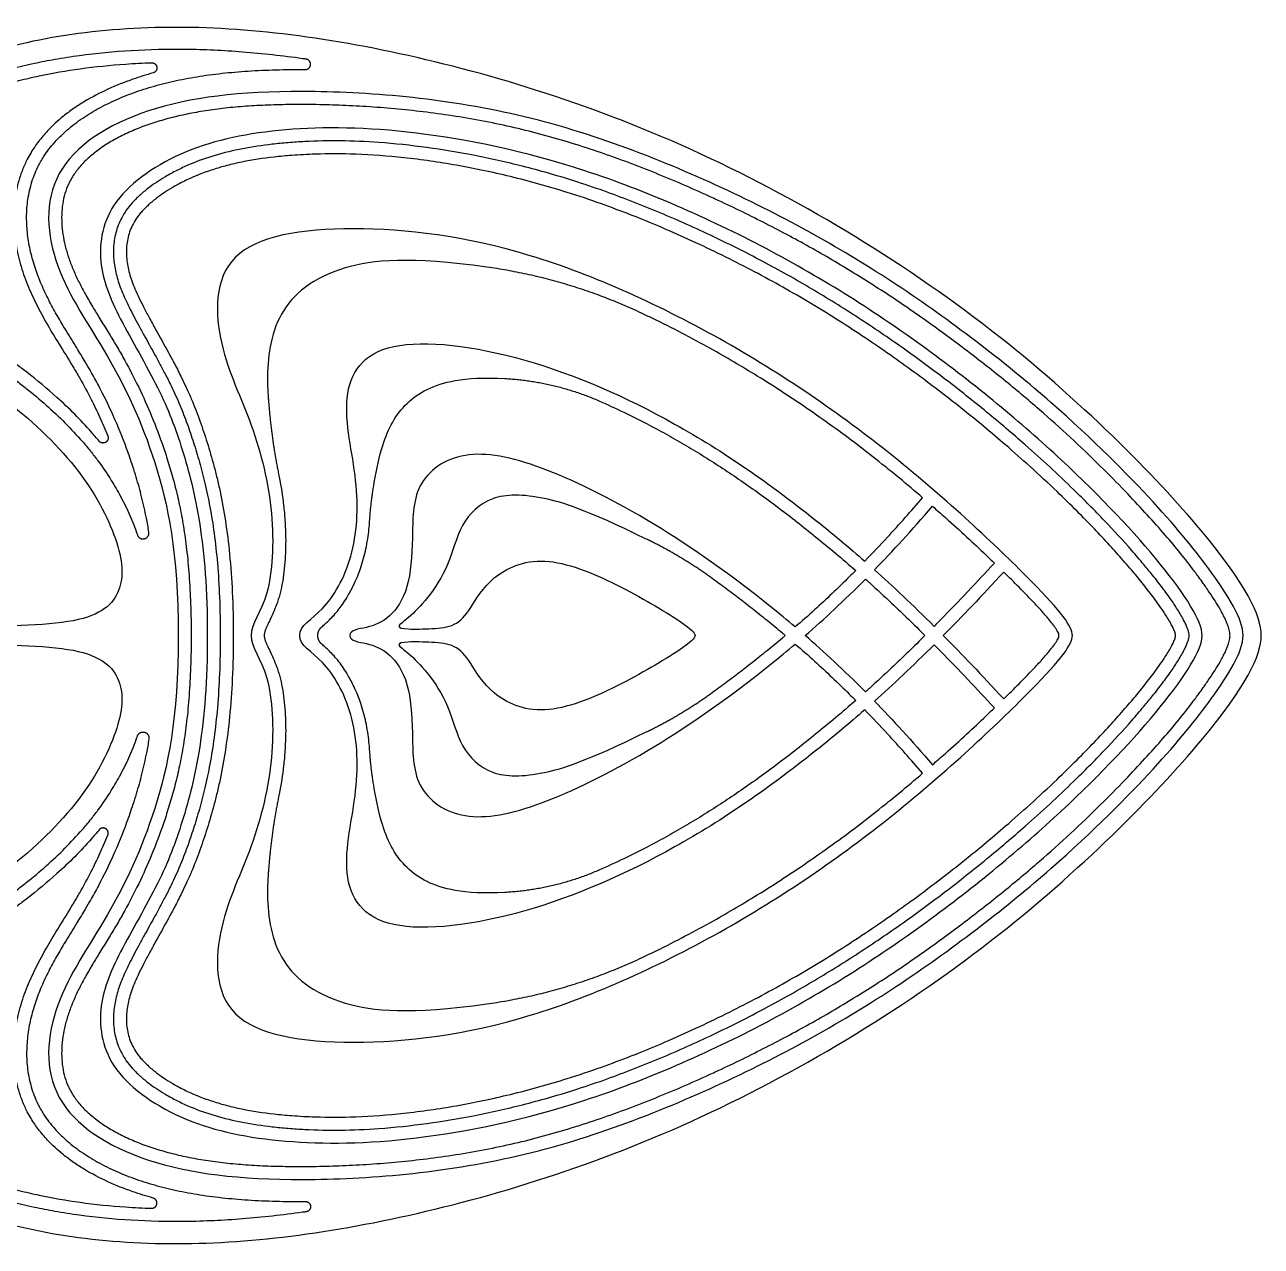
# Model space of a CAD drawing. Header units: millimetres. Extents: x -135 to 7155, y -215 to 2165.
# Drawn here: x -101.32 to -65.89, y -27.64 to 7.36 of the extents above; entities that cross this region are included whole.
import ezdxf

# ---------------------------------------------------------------- set-up
doc = ezdxf.new("R2010")
doc.units = ezdxf.units.MM
doc.header["$MEASUREMENT"] = 0
doc.layers.add('Default', color=18, linetype='Continuous')

msp = doc.modelspace()

# ---------------------------------------------------------------- linework, layer by layer
at = {"layer": 'Default', "color": 5}
for points in [[(-65.893, -10.144), (-65.893, -9.576), (-66.761, -7.776), (-73.234, -1.191), (-82.242, 4.234), (-91.153, 6.918), (-98.162, 7.576), (-104.172, 6.331), (-107.117, 3.499), (-106.672, 0.096), (-104.376, -1.713), (-101.896, -3.264), (-99.718, -5.277), (-98.542, -7.512), (-98.45, -8.931), (-99.456, -9.877), (-103.335, -9.877), (-105.39, -9.877), (-106.123, -9.758), (-106.466, -9.539), (-106.672, -9.539), (-106.729, -9.802), (-106.729, -10.144)], [(-66.416, -10.144), (-66.416, -9.676), (-67.277, -8.319), (-68.758, -6.506), (-71.66, -3.553), (-76.14, -0.066), (-80.946, 2.649), (-87.128, 5.083), (-93.738, 5.615), (-98.017, 5.11), (-100.835, 3.271), (-100.626, 0.358), (-98.902, -2.04), (-97.511, -4.985), (-96.926, -7.758), (-96.926, -10.144)], [(-67.587, -10.144), (-67.587, -9.732), (-68.542, -8.236), (-71.446, -5.15), (-75.418, -1.85), (-79.929, 1.027), (-85.346, 3.393), (-90.314, 4.417), (-93.981, 4.443), (-96.792, 3.873), (-99.001, 2.355), (-99.286, 0.513), (-98.686, -0.965), (-97.409, -3.121), (-96.794, -4.764), (-96.265, -6.771), (-96.09, -8.835), (-96.09, -10.144)], [(-71.306, -10.144), (-71.306, -9.883), (-71.936, -9.042), (-76.179, -5.033), (-81.079, -1.624), (-86.955, 1.084), (-92.131, 1.725), (-95.929, 1.091), (-95.848, -1.931), (-94.751, -4.034), (-94.126, -6.659), (-94.273, -9.195), (-94.832, -9.802), (-94.832, -10.144)], [(-76.975, -8.262), (-76.461, -7.731), (-75.911, -7.13), (-75.316, -6.439)], [(-75.266, -9.881), (-75.885, -9.263), (-76.448, -8.734), (-76.975, -8.262)], [(-73.272, -8.326), (-73.899, -9.007), (-74.472, -9.607), (-75.003, -10.144)], [(-78.96, -10.144), (-78.426, -9.681), (-77.856, -9.155), (-77.235, -8.527)], [(-106.729, -10.144), (-106.729, -10.485), (-106.672, -10.749), (-106.466, -10.749), (-106.123, -10.529), (-105.39, -10.411), (-103.335, -10.411), (-99.456, -10.411), (-98.45, -11.356), (-98.542, -12.775), (-99.718, -15.01), (-101.896, -17.023), (-104.376, -18.574), (-106.672, -20.383), (-107.117, -23.786), (-104.172, -26.618), (-98.162, -27.863), (-91.153, -27.205), (-82.242, -24.521), (-73.234, -19.097), (-66.761, -12.512), (-65.893, -10.711), (-65.893, -10.144)], [(-96.926, -10.144), (-96.926, -12.529), (-97.511, -15.302), (-98.902, -18.247), (-100.626, -20.646), (-100.835, -23.559), (-98.017, -25.397), (-93.738, -25.902), (-87.128, -25.371), (-80.946, -22.936), (-76.14, -20.221), (-71.66, -16.734), (-68.758, -13.781), (-67.277, -11.969), (-66.416, -10.611), (-66.416, -10.144)], [(-96.09, -10.144), (-96.09, -11.453), (-96.265, -13.516), (-96.794, -15.523), (-97.409, -17.166), (-98.686, -19.322), (-99.286, -20.8), (-99.001, -22.643), (-96.792, -24.16), (-93.981, -24.73), (-90.314, -24.704), (-85.346, -23.68), (-79.929, -21.315), (-75.418, -18.437), (-71.446, -15.137), (-68.542, -12.051), (-67.587, -10.555), (-67.587, -10.144)], [(-94.832, -10.144), (-94.832, -10.486), (-94.273, -11.092), (-94.126, -13.628), (-94.751, -16.253), (-95.848, -18.356), (-95.929, -21.378), (-92.131, -22.012), (-86.955, -21.371), (-81.079, -18.663), (-76.179, -15.254), (-71.936, -11.245), (-71.306, -10.404), (-71.306, -10.144)], [(-77.235, -11.76), (-77.856, -11.132), (-78.426, -10.607), (-78.96, -10.144)], [(-75.003, -10.144), (-74.472, -10.68), (-73.899, -11.28), (-73.272, -11.961)], [(-75.266, -10.407), (-75.885, -11.024), (-76.448, -11.554), (-76.975, -12.025)], [(-76.975, -12.025), (-76.461, -12.556), (-75.911, -13.157), (-75.316, -13.849)]]:
    msp.add_open_spline(points, degree=3, dxfattribs=at)
for points, knots in [([(-93.258, 6.369), (-93.292, 6.374), (-93.898, 6.46), (-95.047, 6.588), (-96.687, 6.666), (-98.248, 6.632), (-99.498, 6.513), (-100.422, 6.369), (-101.07, 6.242), (-101.689, 6.094), (-102.304, 5.916), (-102.878, 5.715), (-103.409, 5.494), (-103.891, 5.254), (-104.326, 4.997), (-104.713, 4.725), (-105.053, 4.441), (-105.345, 4.148), (-105.591, 3.847), (-105.791, 3.542), (-105.947, 3.232), (-106.059, 2.918), (-106.131, 2.601), (-106.167, 2.281), (-106.167, 1.961), (-106.134, 1.645), (-106.071, 1.337), (-105.979, 1.04), (-105.881, 0.805), (-105.79, 0.626), (-105.692, 0.455), (-105.555, 0.25), (-105.368, 0.017), (-105.159, -0.207), (-104.932, -0.422), (-104.686, -0.63), (-104.425, -0.834), (-104.198, -1), (-103.975, -1.159), (-103.631, -1.399), (-103.112, -1.748), (-102.477, -2.177), (-101.96, -2.541), (-101.567, -2.834), (-101.177, -3.139), (-100.704, -3.538), (-100.166, -4.043), (-99.748, -4.488), (-99.439, -4.857), (-99.155, -5.224), (-98.86, -5.658), (-98.555, -6.183), (-98.346, -6.61), (-98.199, -6.966), (-98.131, -7.151), (-98.099, -7.248), (-98.095, -7.26)], [1429.303579, 1429.303579, 1429.303579, 1429.303579, 1429.852256, 1439.185582, 1447.967929, 1456.35226, 1464.38889, 1468.229493, 1471.455745, 1475.058402, 1478.502627, 1481.786489, 1484.881638, 1487.77486, 1490.488738, 1493.030032, 1495.407065, 1497.629482, 1499.710004, 1501.671233, 1503.524741, 1505.297718, 1507.039599, 1508.772044, 1510.494203, 1512.19988, 1513.891106, 1515.566114, 1517.206534, 1518.009847, 1518.800161, 1520.386417, 1521.991272, 1523.630867, 1525.314455, 1527.04579, 1528.831565, 1530.661672, 1531.591824, 1533.259975, 1537.431008, 1541.693384, 1545.635451, 1547.63159, 1549.623393, 1553.624968, 1557.614986, 1561.546336, 1563.482603, 1565.375588, 1569.04134, 1571.941845, 1575.187459, 1576.707793, 1578.16179, 1578.366038, 1578.366038, 1578.366038, 1578.366038]), ([(-99.193, -4.574), (-99.265, -4.486), (-99.488, -4.222), (-99.886, -3.799), (-100.498, -3.22), (-101.057, -2.756), (-101.597, -2.346), (-102.036, -2.031), (-102.653, -1.608), (-103.23, -1.222), (-103.661, -0.925), (-103.89, -0.764), (-104.091, -0.619), (-104.311, -0.453), (-104.536, -0.272), (-104.808, -0.033), (-105.053, 0.216), (-105.262, 0.48), (-105.397, 0.683), (-105.511, 0.89), (-105.607, 1.109), (-105.685, 1.339), (-105.746, 1.587), (-105.784, 1.841), (-105.798, 2.099), (-105.787, 2.357), (-105.749, 2.614), (-105.695, 2.824), (-105.638, 2.989), (-105.569, 3.156), (-105.461, 3.367), (-105.297, 3.617), (-105.096, 3.867), (-104.855, 4.116), (-104.574, 4.36), (-104.253, 4.598), (-103.891, 4.826), (-103.488, 5.043), (-103.044, 5.247), (-102.559, 5.436), (-102.036, 5.609), (-101.482, 5.763), (-100.715, 5.941), (-99.697, 6.115), (-98.62, 6.224), (-97.935, 6.259), (-97.688, 6.267)], [1003.797907, 1003.797907, 1003.797907, 1003.797907, 1005.63125, 1009.381856, 1013.175409, 1019.224446, 1021.103559, 1024.126593, 1027.957477, 1033.177313, 1035.328029, 1036.415013, 1037.708029, 1039.320362, 1040.873122, 1042.363027, 1045.169609, 1046.49857, 1047.797677, 1049.108881, 1050.30539, 1051.661807, 1053.03473, 1054.416692, 1055.804413, 1057.198838, 1058.593256, 1059.988566, 1060.695296, 1061.410566, 1062.907806, 1064.512623, 1066.235911, 1068.091112, 1070.091884, 1072.241801, 1074.541156, 1076.99925, 1079.62679, 1082.432913, 1085.401799, 1088.514888, 1091.719669, 1098.116645, 1105.19148, 1109.185171, 1109.185171, 1109.185171, 1109.185171]), ([(-97.764, -7.18), (-97.786, -7.046), (-97.846, -6.707), (-97.964, -6.181), (-98.101, -5.688), (-98.246, -5.228), (-98.451, -4.632), (-98.769, -3.851), (-99.13, -3.116), (-99.409, -2.611), (-99.616, -2.256), (-99.851, -1.872), (-100.118, -1.44), (-100.381, -1), (-100.612, -0.58), (-100.823, -0.144), (-101.005, 0.313), (-101.146, 0.789), (-101.24, 1.281), (-101.278, 1.784), (-101.255, 2.207), (-101.199, 2.543), (-101.116, 2.88), (-100.981, 3.228), (-100.796, 3.556), (-100.629, 3.793), (-100.424, 4.039), (-100.129, 4.332), (-99.721, 4.652), (-99.232, 4.955), (-98.7, 5.217), (-98.129, 5.442), (-97.524, 5.63), (-96.883, 5.783), (-96.322, 5.881), (-95.729, 5.961), (-95.1, 6.022), (-94.315, 6.064), (-93.703, 6.074), (-93.353, 6.074), (-93.28, 6.074)], [1320.262282, 1320.262282, 1320.262282, 1320.262282, 1322.453236, 1325.827015, 1328.959234, 1330.709145, 1333.622729, 1339.130807, 1344.323159, 1346.840012, 1348.446665, 1350.956777, 1354.105165, 1356.657102, 1359.233079, 1361.841188, 1364.484612, 1367.157903, 1369.8532, 1372.562012, 1375.293408, 1376.676261, 1378.063111, 1380.89393, 1382.685889, 1384.12893, 1385.578276, 1387.843267, 1390.842, 1393.930363, 1397.121293, 1400.418505, 1403.822543, 1407.355444, 1411.047368, 1413.017054, 1417.01857, 1421.252998, 1425.717954, 1426.900181, 1426.900181, 1426.900181, 1426.900181]), ([(-97.644, 5.975), (-97.838, 5.921), (-98.279, 5.785), (-98.941, 5.521), (-99.505, 5.227), (-99.923, 4.957), (-100.286, 4.686), (-100.625, 4.375), (-100.927, 4.02), (-101.116, 3.744), (-101.268, 3.473), (-101.391, 3.201), (-101.482, 2.936), (-101.555, 2.657), (-101.605, 2.385), (-101.637, 2.056), (-101.644, 1.619), (-101.589, 1.069), (-101.463, 0.537), (-101.329, 0.129), (-101.214, -0.167), (-101.087, -0.452), (-100.907, -0.817), (-100.659, -1.265), (-100.315, -1.83), (-100.003, -2.332), (-99.693, -2.86), (-99.431, -3.345), (-99.164, -3.896), (-99.013, -4.246), (-98.94, -4.423)], [1111.50852, 1111.50852, 1111.50852, 1111.50852, 1114.764931, 1118.95141, 1123.015005, 1125.020798, 1126.985787, 1130.317394, 1132.441677, 1134.491308, 1135.714809, 1137.461978, 1139.300771, 1140.241854, 1142.11193, 1143.762243, 1145.581593, 1149.154949, 1152.662455, 1154.393455, 1156.099319, 1157.780416, 1159.437761, 1162.667626, 1166.044194, 1170.114073, 1172.216136, 1175.936964, 1179.009244, 1182.100808, 1182.100808, 1182.100808, 1182.100808]), ([(-66.788, -10.144), (-66.788, -10.126), (-66.791, -10.085), (-66.802, -10.018), (-66.821, -9.94), (-66.85, -9.853), (-66.887, -9.758), (-66.932, -9.656), (-66.994, -9.53), (-67.088, -9.359), (-67.22, -9.141), (-67.382, -8.897), (-67.537, -8.674), (-67.699, -8.45), (-67.928, -8.141), (-68.265, -7.712), (-68.719, -7.175), (-69.233, -6.602), (-69.832, -5.963), (-70.819, -4.961), (-71.978, -3.89), (-73.292, -2.79), (-74.4, -1.921), (-75.569, -1.064), (-76.782, -0.241), (-78.032, 0.537), (-79.328, 1.27), (-80.443, 1.842), (-81.25, 2.228), (-82.101, 2.622), (-83.246, 3.117), (-84.822, 3.71), (-86.18, 4.131), (-87.288, 4.411), (-88.126, 4.588), (-88.965, 4.734), (-90.067, 4.888), (-91.152, 4.991), (-92.208, 5.049), (-92.955, 5.07), (-93.665, 5.073), (-94.338, 5.057), (-94.973, 5.023), (-95.57, 4.97), (-96.131, 4.896), (-96.659, 4.802), (-97.155, 4.688), (-97.625, 4.551), (-98.066, 4.392), (-98.476, 4.212), (-98.847, 4.016), (-99.179, 3.802), (-99.469, 3.573), (-99.715, 3.33), (-99.885, 3.114), (-99.994, 2.936), (-100.087, 2.757), (-100.176, 2.521), (-100.241, 2.223), (-100.269, 1.912), (-100.26, 1.591), (-100.218, 1.264), (-100.144, 0.935), (-100.041, 0.605), (-99.911, 0.279), (-99.758, -0.045), (-99.577, -0.383), (-99.379, -0.723), (-99.158, -1.085), (-98.938, -1.44), (-98.716, -1.806), (-98.433, -2.294), (-98.093, -2.938), (-97.716, -3.763), (-97.436, -4.489), (-97.258, -5.023), (-97.133, -5.428), (-97.01, -5.865), (-96.88, -6.423), (-96.767, -7.031), (-96.675, -7.7), (-96.606, -8.441), (-96.563, -9.264), (-96.554, -9.841), (-96.554, -10.144)], [1998.23388, 1998.23388, 1998.23388, 1998.23388, 1998.526475, 1998.892473, 1999.326653, 1999.821152, 2000.37147, 2000.974153, 2001.621651, 2002.636185, 2004.134871, 2005.724388, 2007.368463, 2008.523543, 2010.177164, 2013.594544, 2017.321887, 2021.542174, 2026.008747, 2031.473831, 2044.25156, 2051.492265, 2059.131605, 2066.992639, 2074.902469, 2082.803661, 2090.754704, 2098.944465, 2103.04299, 2105.207854, 2114.077824, 2123.183261, 2132.401239, 2137.019276, 2141.633634, 2146.22791, 2150.77412, 2159.603803, 2163.825478, 2167.846656, 2171.666755, 2175.294913, 2178.713206, 2181.935964, 2184.978441, 2187.857628, 2190.592539, 2193.184533, 2195.768921, 2198.154494, 2200.415452, 2202.536431, 2204.521965, 2206.380737, 2208.115759, 2208.943949, 2209.755142, 2211.369046, 2213.001959, 2214.676894, 2216.397736, 2218.170554, 2219.995019, 2221.852109, 2223.735854, 2225.662172, 2227.640391, 2229.925002, 2232.022275, 2234.479745, 2236.676581, 2238.938463, 2243.585065, 2248.440978, 2253.570633, 2256.149209, 2257.530986, 2260.407626, 2263.478043, 2266.783958, 2270.393344, 2274.382139, 2278.80094, 2283.695863, 2283.695863, 2283.695863, 2283.695863]), ([(-67.959, -10.144), (-67.959, -10.138), (-67.959, -10.124), (-67.964, -10.088), (-67.977, -10.029), (-68.005, -9.945), (-68.046, -9.843), (-68.102, -9.727), (-68.176, -9.589), (-68.297, -9.384), (-68.48, -9.108), (-68.728, -8.768), (-68.992, -8.43), (-69.287, -8.072), (-69.738, -7.547), (-70.402, -6.826), (-71.412, -5.81), (-72.539, -4.77), (-73.767, -3.727), (-74.934, -2.801), (-76.158, -1.899), (-77.44, -1.028), (-78.78, -0.196), (-80.197, 0.598), (-81.676, 1.339), (-82.949, 1.905), (-83.968, 2.314), (-84.76, 2.608), (-85.783, 2.953), (-87.025, 3.307), (-88.432, 3.623), (-89.808, 3.852), (-91.084, 3.988), (-92.252, 4.038), (-93.117, 4.022), (-93.765, 3.979), (-94.363, 3.922), (-95.066, 3.818), (-95.857, 3.63), (-96.468, 3.415), (-96.924, 3.205), (-97.31, 2.999), (-97.663, 2.77), (-97.975, 2.52), (-98.192, 2.312), (-98.373, 2.101), (-98.515, 1.887), (-98.623, 1.671), (-98.7, 1.454), (-98.751, 1.235), (-98.778, 1.015), (-98.783, 0.797), (-98.769, 0.581), (-98.737, 0.369), (-98.689, 0.159), (-98.625, -0.054), (-98.543, -0.272), (-98.444, -0.501), (-98.328, -0.742), (-98.196, -0.999), (-98.051, -1.27), (-97.857, -1.623), (-97.657, -1.983), (-97.459, -2.347), (-97.292, -2.659), (-97.093, -3.055), (-96.876, -3.532), (-96.664, -4.073), (-96.481, -4.618), (-96.309, -5.186), (-96.149, -5.8), (-96.006, -6.481), (-95.885, -7.246), (-95.792, -8.11), (-95.732, -9.087), (-95.719, -9.778), (-95.719, -10.144)], [1833.98773, 1833.98773, 1833.98773, 1833.98773, 1834.079932, 1834.208605, 1834.569419, 1835.054904, 1835.649506, 1836.344203, 1837.133243, 1838.179104, 1840.187127, 1842.467618, 1844.984243, 1847.109537, 1849.96163, 1856.161785, 1862.94316, 1873.083089, 1880.91977, 1888.955361, 1897.139396, 1905.481859, 1913.971078, 1922.602665, 1931.721435, 1940.672152, 1945.094353, 1949.458148, 1954.303032, 1962.536592, 1970.306722, 1977.579616, 1985.057479, 1991.00907, 1996.462537, 1999.020908, 2001.498241, 2006.157544, 2010.491332, 2014.607317, 2016.612987, 2018.58535, 2021.668408, 2023.406947, 2025.027525, 2026.518763, 2027.886419, 2029.171113, 2030.404062, 2031.609425, 2032.796339, 2033.971354, 2035.134517, 2036.28073, 2037.432685, 2038.617121, 2039.864148, 2041.199763, 2042.637678, 2044.191991, 2045.858511, 2047.607426, 2050.691513, 2052.507256, 2054.298172, 2056.412175, 2059.66844, 2062.751153, 2065.793315, 2068.943392, 2072.33723, 2076.048149, 2080.177458, 2084.831514, 2090.079712, 2095.985977, 2095.985977, 2095.985977, 2095.985977]), ([(-68.381, -10.007), (-68.39, -9.987), (-68.418, -9.925), (-68.478, -9.809), (-68.56, -9.668), (-68.658, -9.512), (-68.768, -9.349), (-68.896, -9.168), (-69.088, -8.91), (-69.34, -8.591), (-69.613, -8.262), (-69.909, -7.92), (-70.247, -7.543), (-70.687, -7.073), (-71.19, -6.559), (-71.802, -5.961), (-72.485, -5.328), (-73.187, -4.708), (-74.057, -3.972), (-75.152, -3.099), (-76.295, -2.261), (-77.245, -1.61), (-77.979, -1.131), (-78.732, -0.666), (-79.775, -0.057), (-80.86, 0.52), (-81.977, 1.061), (-82.914, 1.484), (-83.853, 1.873), (-84.835, 2.242), (-85.983, 2.628), (-87.118, 2.943), (-88.182, 3.184), (-88.947, 3.332), (-89.704, 3.453), (-90.664, 3.575), (-91.765, 3.658), (-92.837, 3.662), (-93.617, 3.619), (-94.32, 3.554), (-94.941, 3.461), (-95.524, 3.327), (-95.931, 3.209), (-96.276, 3.085), (-96.604, 2.946), (-96.864, 2.818), (-97.126, 2.671), (-97.341, 2.536), (-97.534, 2.396), (-97.722, 2.245), (-97.871, 2.107), (-98, 1.965), (-98.105, 1.835), (-98.211, 1.672), (-98.303, 1.472), (-98.365, 1.27), (-98.4, 1.065), (-98.412, 0.857), (-98.402, 0.649), (-98.373, 0.441), (-98.324, 0.231), (-98.255, 0.014), (-98.164, -0.217), (-98.05, -0.467), (-97.913, -0.74), (-97.751, -1.045), (-97.513, -1.479), (-97.264, -1.925), (-97.016, -2.387), (-96.843, -2.722), (-96.686, -3.053), (-96.505, -3.46), (-96.341, -3.88), (-96.196, -4.3), (-96.057, -4.729), (-95.927, -5.174), (-95.808, -5.645), (-95.69, -6.168), (-95.559, -6.891), (-95.44, -7.852), (-95.363, -8.95), (-95.347, -9.729), (-95.347, -10.144)], [1279.196304, 1279.196304, 1279.196304, 1279.196304, 1279.556684, 1280.300559, 1281.303671, 1282.18624, 1283.266678, 1284.489946, 1285.755467, 1288.464344, 1291.062031, 1292.65162, 1295.765072, 1299.248159, 1303.045515, 1307.378743, 1313.066378, 1318.089087, 1322.488906, 1331.485411, 1340.691535, 1345.371673, 1350.087438, 1354.846836, 1359.660405, 1369.589221, 1374.686192, 1379.702431, 1386.195086, 1391.089632, 1396.647997, 1405.755893, 1410.093185, 1414.271989, 1418.327573, 1422.470437, 1429.903944, 1436.148612, 1439.773868, 1442.519964, 1447.549143, 1449.8976, 1452.178634, 1454.381407, 1455.814495, 1457.930299, 1459.059181, 1460.678407, 1462.016121, 1462.909006, 1464.563093, 1465.302492, 1466.006796, 1467.264111, 1468.429999, 1469.553659, 1470.667299, 1471.785029, 1472.911488, 1474.032079, 1475.171209, 1476.381227, 1477.708058, 1479.183524, 1480.825992, 1482.636804, 1484.75626, 1488.817739, 1490.885424, 1493.228809, 1494.90067, 1496.805191, 1500.418387, 1502.18845, 1503.970995, 1507.706211, 1509.678609, 1511.804951, 1516.371441, 1521.543691, 1527.43406, 1534.130594, 1534.130594, 1534.130594, 1534.130594]), ([(-88.078, 0.41), (-90.287, 0.716), (-92.581, 0.512), (-94.213, -0.828), (-94.384, -2.33), (-94.36, -3.052), (-94.355, -3.161)], [4627.894633, 4627.894633, 4627.894633, 4627.894633, 4641.789796, 4658.086116, 4674.382435, 4677.283312, 4677.283312, 4677.283312, 4677.283312]), ([(-75.597, -6.195), (-75.815, -6.007), (-76.172, -5.706), (-76.764, -5.224), (-77.606, -4.564), (-78.815, -3.684), (-80.253, -2.744), (-81.491, -2.018), (-82.499, -1.474), (-83.161, -1.141), (-83.549, -0.955), (-83.654, -0.906)], [4550.910362, 4550.910362, 4550.910362, 4550.910362, 4555.567646, 4558.448309, 4563.243122, 4572.844349, 4582.588907, 4590.979881, 4596.010351, 4601.085441, 4602.952593, 4602.952593, 4602.952593, 4602.952593]), ([(-93.444, -10.144), (-93.444, -9.855), (-92.779, -9.555), (-91.851, -7.98), (-91.702, -5.757), (-92.382, -3.197), (-91.272, -1.489), (-87.009, -2.025), (-82.639, -3.947), (-79.608, -6.032), (-77.697, -7.626), (-77.253, -8.015)], [4380.583108, 4380.583108, 4380.583108, 4380.583108, 4399.55109, 4418.519072, 4437.487054, 4456.455036, 4475.423019, 4494.391001, 4513.358983, 4532.326965, 4537.660783, 4537.660783, 4537.660783, 4537.660783]), ([(-91.305, -5.756), (-91.235, -5.363), (-91.051, -4.458), (-90.47, -3.411), (-89.365, -2.817), (-88.163, -2.748), (-87.562, -2.781)], [3127.942027, 3127.942027, 3127.942027, 3127.942027, 3134.659567, 3145.16089, 3155.662214, 3161.903516, 3161.903516, 3161.903516, 3161.903516]), ([(-84.873, -3.418), (-84.634, -3.523), (-84.031, -3.799), (-83.262, -4.195), (-82.559, -4.59), (-81.857, -5.007), (-80.98, -5.573), (-79.922, -6.324), (-79.03, -7.014), (-78.292, -7.614), (-77.844, -7.993), (-77.584, -8.219), (-77.514, -8.281)], [3176.85872, 3176.85872, 3176.85872, 3176.85872, 3181.076949, 3187.559766, 3190.832285, 3194.096872, 3200.746993, 3207.676803, 3215.05357, 3218.959107, 3223.025517, 3224.530142, 3224.530142, 3224.530142, 3224.530142]), ([(-79.246, -9.899), (-79.478, -9.703), (-81.06, -8.406), (-83.567, -6.685), (-86.669, -5.167), (-88.828, -4.743), (-90.23, -5.756), (-90.188, -7.381), (-90.298, -8.849), (-90.846, -9.671), (-91.521, -9.949), (-92.005, -9.981), (-92.005, -10.144)], [3237.295039, 3237.295039, 3237.295039, 3237.295039, 3239.502889, 3252.761613, 3266.020337, 3279.27906, 3292.537784, 3305.796508, 3319.055231, 3332.313955, 3345.572679, 3358.831402, 3358.831402, 3358.831402, 3358.831402]), ([(-94.043, -5.547), (-94.039, -5.565), (-93.981, -5.853), (-93.914, -6.277), (-93.864, -6.82), (-93.845, -7.221), (-93.844, -7.598), (-93.859, -7.963), (-93.89, -8.311), (-93.94, -8.651), (-93.999, -8.917), (-94.056, -9.114), (-94.116, -9.289), (-94.195, -9.483), (-94.285, -9.673), (-94.35, -9.809), (-94.392, -9.9), (-94.419, -9.965), (-94.439, -10.021), (-94.452, -10.068), (-94.459, -10.108), (-94.461, -10.132), (-94.461, -10.144)], [4690.246812, 4690.246812, 4690.246812, 4690.246812, 4690.544672, 4694.983246, 4697.181714, 4699.347794, 4701.46002, 4703.278537, 4705.240119, 4707.093823, 4708.82414, 4709.640847, 4710.41044, 4711.810414, 4713.014186, 4713.809557, 4714.245827, 4714.625139, 4714.945232, 4715.20756, 4715.420858, 4715.600737, 4715.600737, 4715.600737, 4715.600737]), ([(-83.513, -7.379), (-85.272, -6.526), (-86.634, -6.096), (-88.01, -6.084), (-88.873, -6.932), (-89.145, -8.148), (-89.789, -9.117), (-90.353, -9.675), (-90.707, -9.899), (-90.412, -9.969), (-89.635, -9.953), (-88.978, -9.891), (-88.555, -9.419), (-88.034, -8.453), (-86.535, -7.745), (-84.331, -8.643), (-82.325, -9.845), (-82.114, -10.063), (-82.114, -10.144)], [1490.162452, 1490.162452, 1490.162452, 1490.162452, 1496.24274, 1503.242514, 1510.242288, 1517.242062, 1524.241836, 1531.24161, 1538.241385, 1545.241159, 1552.240933, 1559.240707, 1566.240481, 1573.240255, 1580.240029, 1587.239803, 1594.239577, 1601.239352, 1601.239352, 1601.239352, 1601.239352]), ([(-77.253, -8.015), (-77.033, -7.788), (-76.47, -7.192), (-75.926, -6.578), (-75.597, -6.195)], [4537.660783, 4537.660783, 4537.660783, 4537.660783, 4542.762131, 4550.910362, 4550.910362, 4550.910362, 4550.910362]), ([(-75.316, -6.439), (-75.191, -6.547), (-74.862, -6.838), (-74.347, -7.305), (-73.88, -7.74), (-73.617, -7.992), (-73.539, -8.067)], [397.094978, 397.094978, 397.094978, 397.094978, 399.769492, 404.19314, 408.31295, 410.073629, 410.073629, 410.073629, 410.073629]), ([(-92.812, -9.895), (-92.776, -9.865), (-92.701, -9.799), (-92.582, -9.688), (-92.452, -9.552), (-92.318, -9.39), (-92.186, -9.207), (-92.037, -8.971), (-91.859, -8.636), (-91.713, -8.272), (-91.608, -7.93), (-91.52, -7.565), (-91.466, -7.208), (-91.444, -6.941), (-91.439, -6.865)], [3103.510081, 3103.510081, 3103.510081, 3103.510081, 3104.273265, 3105.127532, 3106.13973, 3107.305496, 3108.518653, 3109.782463, 3111.815621, 3114.634706, 3116.100741, 3117.600095, 3120.693768, 3121.92489, 3121.92489, 3121.92489, 3121.92489]), ([(-73.539, -8.067), (-74.043, -8.615), (-74.616, -9.222), (-75.202, -9.817), (-75.266, -9.881)], [373.393474, 373.393474, 373.393474, 373.393474, 385.424131, 386.874936, 386.874936, 386.874936, 386.874936]), ([(-79.533, -10.144), (-79.559, -10.121), (-79.73, -9.978), (-80.043, -9.721), (-80.598, -9.278), (-81.139, -8.863), (-81.543, -8.568), (-81.673, -8.475)], [1464.006806, 1464.006806, 1464.006806, 1464.006806, 1464.567906, 1467.614079, 1470.540525, 1476.04414, 1478.617245, 1478.617245, 1478.617245, 1478.617245]), ([(-77.514, -8.281), (-77.575, -8.342), (-77.959, -8.727), (-78.532, -9.272), (-79.059, -9.738), (-79.246, -9.899)], [3224.530142, 3224.530142, 3224.530142, 3224.530142, 3225.927868, 3233.315359, 3237.295039, 3237.295039, 3237.295039, 3237.295039]), ([(-71.707, -10.067), (-71.717, -10.047), (-71.742, -10.002), (-71.789, -9.929), (-71.86, -9.828), (-71.951, -9.713), (-72.059, -9.584), (-72.22, -9.4), (-72.478, -9.123), (-72.846, -8.746), (-73.124, -8.471), (-73.272, -8.326)], [-58.742658, -58.742658, -58.742658, -58.742658, -58.379702, -57.912486, -57.343886, -56.374526, -55.5563, -54.624051, -52.42899, -49.441572, -46.10982, -46.10982, -46.10982, -46.10982]), ([(-77.235, -8.527), (-77.197, -8.561), (-76.945, -8.788), (-76.368, -9.32), (-75.843, -9.83), (-75.528, -10.144)], [55.900854, 55.900854, 55.900854, 55.900854, 56.721563, 61.385013, 68.558115, 68.558115, 68.558115, 68.558115]), ([(-96.554, -10.144), (-96.554, -10.447), (-96.563, -11.023), (-96.606, -11.846), (-96.675, -12.587), (-96.767, -13.256), (-96.88, -13.864), (-97.01, -14.422), (-97.133, -14.86), (-97.258, -15.264), (-97.436, -15.798), (-97.716, -16.524), (-98.093, -17.349), (-98.433, -17.993), (-98.716, -18.481), (-98.938, -18.847), (-99.158, -19.202), (-99.379, -19.564), (-99.577, -19.904), (-99.758, -20.242), (-99.911, -20.566), (-100.041, -20.893), (-100.144, -21.222), (-100.218, -21.552), (-100.26, -21.879), (-100.269, -22.199), (-100.241, -22.51), (-100.176, -22.808), (-100.087, -23.044), (-99.994, -23.223), (-99.885, -23.401), (-99.715, -23.617), (-99.469, -23.86), (-99.179, -24.089), (-98.847, -24.303), (-98.476, -24.5), (-98.066, -24.679), (-97.625, -24.838), (-97.155, -24.975), (-96.659, -25.09), (-96.131, -25.183), (-95.57, -25.257), (-94.973, -25.311), (-94.338, -25.345), (-93.665, -25.36), (-92.955, -25.357), (-92.208, -25.336), (-91.152, -25.279), (-90.067, -25.176), (-88.965, -25.021), (-88.126, -24.875), (-87.288, -24.698), (-86.18, -24.419), (-84.822, -23.997), (-83.246, -23.404), (-82.101, -22.909), (-81.25, -22.516), (-80.443, -22.129), (-79.328, -21.557), (-78.032, -20.824), (-76.782, -20.047), (-75.569, -19.223), (-74.4, -18.366), (-73.292, -17.497), (-71.978, -16.398), (-70.819, -15.326), (-69.832, -14.324), (-69.233, -13.685), (-68.719, -13.113), (-68.265, -12.575), (-67.928, -12.146), (-67.699, -11.837), (-67.537, -11.613), (-67.382, -11.39), (-67.22, -11.146), (-67.088, -10.929), (-66.994, -10.757), (-66.932, -10.631), (-66.887, -10.529), (-66.85, -10.434), (-66.821, -10.347), (-66.802, -10.269), (-66.791, -10.202), (-66.788, -10.162), (-66.788, -10.144)], [1712.771897, 1712.771897, 1712.771897, 1712.771897, 1717.66682, 1722.085622, 1726.074416, 1729.683802, 1732.989717, 1736.060134, 1738.936775, 1740.318551, 1742.897127, 1748.026782, 1752.882696, 1757.529298, 1759.791179, 1761.988015, 1764.445485, 1766.542758, 1768.827369, 1770.805588, 1772.731906, 1774.615651, 1776.472741, 1778.297206, 1780.070024, 1781.790866, 1783.465802, 1785.098715, 1786.712618, 1787.523812, 1788.352001, 1790.087023, 1791.945795, 1793.931329, 1796.052308, 1798.313266, 1800.698839, 1803.283227, 1805.875222, 1808.610132, 1811.489319, 1814.531796, 1817.754554, 1821.172847, 1824.801006, 1828.621104, 1832.642282, 1836.863957, 1845.693641, 1850.23985, 1854.834127, 1859.448484, 1864.066522, 1873.284499, 1882.389937, 1891.259906, 1893.42477, 1897.523296, 1905.713056, 1913.664099, 1921.565292, 1929.475121, 1937.336155, 1944.975495, 1952.2162, 1964.993929, 1970.459014, 1974.925587, 1979.145873, 1982.873216, 1986.290596, 1987.944218, 1989.099297, 1990.743372, 1992.332889, 1993.831575, 1994.846109, 1995.493607, 1996.09629, 1996.646608, 1997.141107, 1997.575287, 1997.941285, 1998.23388, 1998.23388, 1998.23388, 1998.23388]), ([(-95.719, -10.144), (-95.719, -10.509), (-95.732, -11.2), (-95.792, -12.177), (-95.885, -13.041), (-96.006, -13.806), (-96.149, -14.487), (-96.309, -15.102), (-96.481, -15.67), (-96.664, -16.214), (-96.876, -16.755), (-97.093, -17.232), (-97.292, -17.628), (-97.459, -17.941), (-97.657, -18.304), (-97.857, -18.664), (-98.051, -19.017), (-98.196, -19.288), (-98.328, -19.545), (-98.444, -19.786), (-98.543, -20.015), (-98.625, -20.234), (-98.689, -20.446), (-98.737, -20.656), (-98.769, -20.869), (-98.783, -21.084), (-98.778, -21.302), (-98.751, -21.522), (-98.7, -21.741), (-98.623, -21.959), (-98.515, -22.174), (-98.373, -22.388), (-98.192, -22.599), (-97.975, -22.807), (-97.663, -23.057), (-97.31, -23.286), (-96.924, -23.493), (-96.468, -23.702), (-95.857, -23.917), (-95.066, -24.105), (-94.363, -24.209), (-93.765, -24.266), (-93.117, -24.309), (-92.252, -24.326), (-91.084, -24.276), (-89.808, -24.139), (-88.432, -23.91), (-87.025, -23.594), (-85.783, -23.24), (-84.76, -22.895), (-83.968, -22.601), (-82.949, -22.193), (-81.676, -21.627), (-80.197, -20.886), (-78.78, -20.091), (-77.44, -19.26), (-76.158, -18.389), (-74.934, -17.486), (-73.767, -16.56), (-72.539, -15.517), (-71.412, -14.477), (-70.402, -13.462), (-69.738, -12.74), (-69.287, -12.215), (-68.992, -11.857), (-68.728, -11.519), (-68.48, -11.179), (-68.297, -10.903), (-68.176, -10.699), (-68.102, -10.561), (-68.046, -10.444), (-68.005, -10.343), (-67.977, -10.258), (-67.964, -10.199), (-67.959, -10.163), (-67.959, -10.149), (-67.959, -10.144)], [1571.989483, 1571.989483, 1571.989483, 1571.989483, 1577.895749, 1583.143946, 1587.798003, 1591.927312, 1595.638231, 1599.032069, 1602.182145, 1605.224307, 1608.307021, 1611.563285, 1613.677289, 1615.468205, 1617.283948, 1620.368034, 1622.11695, 1623.783469, 1625.337783, 1626.775698, 1628.111313, 1629.358339, 1630.542775, 1631.69473, 1632.840944, 1634.004107, 1635.179122, 1636.366035, 1637.571399, 1638.804348, 1640.089041, 1641.456698, 1642.947935, 1644.568514, 1646.307053, 1649.390111, 1651.362474, 1653.368144, 1657.484129, 1661.817916, 1666.47722, 1668.954552, 1671.512923, 1676.96639, 1682.917982, 1690.395844, 1697.668738, 1705.438869, 1713.672429, 1718.517313, 1722.881107, 1727.303309, 1736.254026, 1745.372796, 1754.004383, 1762.493602, 1770.836065, 1779.020099, 1787.055691, 1794.892372, 1805.0323, 1811.813675, 1818.01383, 1820.865924, 1822.991217, 1825.507843, 1827.788334, 1829.796357, 1830.842218, 1831.631258, 1832.325955, 1832.920556, 1833.406042, 1833.766856, 1833.895529, 1833.98773, 1833.98773, 1833.98773, 1833.98773]), ([(-95.347, -10.144), (-95.347, -10.558), (-95.363, -11.338), (-95.44, -12.435), (-95.559, -13.396), (-95.69, -14.119), (-95.808, -14.643), (-95.927, -15.113), (-96.057, -15.558), (-96.196, -15.988), (-96.341, -16.407), (-96.505, -16.827), (-96.686, -17.234), (-96.843, -17.565), (-97.016, -17.9), (-97.264, -18.362), (-97.513, -18.809), (-97.751, -19.242), (-97.913, -19.547), (-98.05, -19.82), (-98.164, -20.07), (-98.255, -20.302), (-98.324, -20.519), (-98.373, -20.728), (-98.402, -20.936), (-98.412, -21.144), (-98.4, -21.352), (-98.365, -21.557), (-98.303, -21.759), (-98.211, -21.959), (-98.105, -22.122), (-98, -22.252), (-97.871, -22.394), (-97.722, -22.533), (-97.534, -22.684), (-97.341, -22.823), (-97.126, -22.958), (-96.864, -23.105), (-96.604, -23.233), (-96.276, -23.372), (-95.931, -23.496), (-95.524, -23.614), (-94.941, -23.748), (-94.32, -23.841), (-93.617, -23.907), (-92.837, -23.949), (-91.765, -23.945), (-90.664, -23.862), (-89.704, -23.74), (-88.947, -23.619), (-88.182, -23.471), (-87.118, -23.23), (-85.983, -22.915), (-84.835, -22.529), (-83.853, -22.16), (-82.914, -21.771), (-81.977, -21.348), (-80.86, -20.808), (-79.775, -20.23), (-78.732, -19.621), (-77.979, -19.156), (-77.245, -18.678), (-76.295, -18.027), (-75.152, -17.188), (-74.057, -16.315), (-73.187, -15.579), (-72.485, -14.96), (-71.802, -14.326), (-71.19, -13.728), (-70.687, -13.214), (-70.247, -12.744), (-69.909, -12.367), (-69.613, -12.025), (-69.34, -11.697), (-69.088, -11.377), (-68.896, -11.119), (-68.768, -10.939), (-68.658, -10.775), (-68.56, -10.619), (-68.478, -10.479), (-68.418, -10.363), (-68.39, -10.3), (-68.381, -10.28)], [1534.130594, 1534.130594, 1534.130594, 1534.130594, 1540.827129, 1546.717498, 1551.889748, 1556.456237, 1558.58258, 1560.554978, 1564.290194, 1566.072739, 1567.842802, 1571.455998, 1573.360519, 1575.03238, 1577.375764, 1579.443449, 1583.504929, 1585.624385, 1587.435197, 1589.077665, 1590.553131, 1591.879962, 1593.08998, 1594.22911, 1595.349701, 1596.476159, 1597.593889, 1598.70753, 1599.831189, 1600.997077, 1602.254393, 1602.958697, 1603.698096, 1605.352182, 1606.245068, 1607.582782, 1609.202007, 1610.33089, 1612.446694, 1613.879782, 1616.082555, 1618.363588, 1620.712046, 1625.741225, 1628.487321, 1632.112577, 1638.357245, 1645.790752, 1649.933616, 1653.989199, 1658.168004, 1662.505295, 1671.613191, 1677.171557, 1682.066103, 1688.558758, 1693.574997, 1698.671968, 1708.600783, 1713.414353, 1718.173751, 1722.889516, 1727.569653, 1736.775778, 1745.772282, 1750.172102, 1755.194811, 1760.882445, 1765.215673, 1769.01303, 1772.496117, 1775.609569, 1777.199158, 1779.796844, 1782.505722, 1783.771243, 1784.994511, 1786.074949, 1786.957518, 1787.960629, 1788.704505, 1789.064773, 1789.064773, 1789.064773, 1789.064773]), ([(-94.461, -10.144), (-94.461, -10.155), (-94.459, -10.179), (-94.452, -10.219), (-94.439, -10.267), (-94.419, -10.323), (-94.392, -10.388), (-94.35, -10.478), (-94.285, -10.614), (-94.195, -10.805), (-94.116, -10.998), (-94.056, -11.173), (-93.999, -11.37), (-93.94, -11.637), (-93.89, -11.977), (-93.859, -12.324), (-93.844, -12.689), (-93.845, -13.066), (-93.864, -13.467), (-93.914, -14.01), (-93.981, -14.435), (-94.039, -14.722), (-94.043, -14.74)], [4715.600737, 4715.600737, 4715.600737, 4715.600737, 4715.780616, 4715.993914, 4716.256242, 4716.576335, 4716.955647, 4717.391917, 4718.187288, 4719.39106, 4720.791034, 4721.560627, 4722.377334, 4724.107652, 4725.961355, 4727.922937, 4729.741454, 4731.85368, 4734.01976, 4736.218228, 4740.656802, 4740.954662, 4740.954662, 4740.954662, 4740.954662]), ([(-77.253, -12.272), (-77.697, -12.661), (-79.608, -14.255), (-82.639, -16.34), (-87.009, -18.262), (-91.272, -18.799), (-92.382, -17.091), (-91.702, -14.53), (-91.851, -12.307), (-92.779, -10.732), (-93.444, -10.432), (-93.444, -10.144)], [4223.505433, 4223.505433, 4223.505433, 4223.505433, 4228.839249, 4247.807231, 4266.775213, 4285.743196, 4304.711178, 4323.67916, 4342.647143, 4361.615125, 4380.583108, 4380.583108, 4380.583108, 4380.583108]), ([(-92.005, -10.144), (-92.005, -10.306), (-91.521, -10.338), (-90.846, -10.616), (-90.298, -11.438), (-90.188, -12.906), (-90.23, -14.532), (-88.828, -15.544), (-86.669, -15.12), (-83.567, -13.602), (-81.06, -11.882), (-79.478, -10.584), (-79.246, -10.388)], [3358.831402, 3358.831402, 3358.831402, 3358.831402, 3372.090126, 3385.34885, 3398.607573, 3411.866297, 3425.125021, 3438.383744, 3451.642468, 3464.901192, 3478.159915, 3480.367766, 3480.367766, 3480.367766, 3480.367766]), ([(-82.114, -10.144), (-82.114, -10.224), (-82.325, -10.442), (-84.331, -11.644), (-86.535, -12.542), (-88.034, -11.834), (-88.555, -10.868), (-88.978, -10.396), (-89.635, -10.334), (-90.412, -10.318), (-90.707, -10.388), (-90.353, -10.612), (-89.789, -11.17), (-89.145, -12.139), (-88.873, -13.355), (-88.01, -14.203), (-86.634, -14.191), (-85.272, -13.761), (-83.513, -12.908)], [1601.239352, 1601.239352, 1601.239352, 1601.239352, 1608.239126, 1615.2389, 1622.238674, 1629.238448, 1636.238222, 1643.237996, 1650.23777, 1657.237545, 1664.237319, 1671.237093, 1678.236867, 1685.236641, 1692.236415, 1699.236189, 1706.235963, 1712.316251, 1712.316251, 1712.316251, 1712.316251]), ([(-81.673, -11.812), (-81.543, -11.719), (-81.139, -11.424), (-80.598, -11.01), (-80.043, -10.566), (-79.73, -10.31), (-79.559, -10.166), (-79.533, -10.144)], [1449.396368, 1449.396368, 1449.396368, 1449.396368, 1451.969472, 1457.473087, 1460.399533, 1463.445707, 1464.006806, 1464.006806, 1464.006806, 1464.006806]), ([(-75.528, -10.144), (-75.843, -10.457), (-76.368, -10.968), (-76.945, -11.499), (-77.197, -11.726), (-77.235, -11.76)], [68.558115, 68.558115, 68.558115, 68.558115, 75.731218, 80.394668, 81.215376, 81.215376, 81.215376, 81.215376]), ([(-73.272, -11.961), (-73.124, -11.817), (-72.846, -11.541), (-72.478, -11.164), (-72.22, -10.887), (-72.059, -10.703), (-71.951, -10.574), (-71.86, -10.46), (-71.789, -10.358), (-71.742, -10.285), (-71.717, -10.24), (-71.707, -10.22)], [-35.758681, -35.758681, -35.758681, -35.758681, -32.426928, -29.439511, -27.244449, -26.3122, -25.493975, -24.524615, -23.956015, -23.488799, -23.125843, -23.125843, -23.125843, -23.125843]), ([(-91.439, -13.423), (-91.444, -13.347), (-91.466, -13.08), (-91.52, -12.723), (-91.608, -12.358), (-91.713, -12.015), (-91.859, -11.652), (-92.037, -11.317), (-92.186, -11.08), (-92.318, -10.897), (-92.452, -10.735), (-92.582, -10.599), (-92.701, -10.488), (-92.776, -10.423), (-92.812, -10.392)], [3595.737915, 3595.737915, 3595.737915, 3595.737915, 3596.969037, 3600.06271, 3601.562064, 3603.028099, 3605.847183, 3607.880342, 3609.144152, 3610.357308, 3611.523074, 3612.535272, 3613.38954, 3614.152723, 3614.152723, 3614.152723, 3614.152723]), ([(-79.246, -10.388), (-79.059, -10.549), (-78.532, -11.015), (-77.959, -11.56), (-77.575, -11.945), (-77.514, -12.006)], [3480.367766, 3480.367766, 3480.367766, 3480.367766, 3484.347446, 3491.734937, 3493.132662, 3493.132662, 3493.132662, 3493.132662]), ([(-73.539, -12.22), (-74.043, -11.672), (-74.616, -11.065), (-75.202, -10.471), (-75.266, -10.407)], [328.492963, 328.492963, 328.492963, 328.492963, 340.523621, 341.974426, 341.974426, 341.974426, 341.974426]), ([(-77.514, -12.006), (-77.584, -12.068), (-77.844, -12.294), (-78.292, -12.673), (-79.03, -13.273), (-79.922, -13.963), (-80.98, -14.715), (-81.857, -15.28), (-82.559, -15.697), (-83.262, -16.092), (-84.031, -16.488), (-84.634, -16.765), (-84.873, -16.869)], [3493.132662, 3493.132662, 3493.132662, 3493.132662, 3494.637288, 3498.703698, 3502.609235, 3509.986001, 3516.915811, 3523.565933, 3526.83052, 3530.103038, 3536.585856, 3540.804085, 3540.804085, 3540.804085, 3540.804085]), ([(-75.597, -14.092), (-75.926, -13.709), (-76.47, -13.095), (-77.033, -12.499), (-77.253, -12.272)], [4210.255853, 4210.255853, 4210.255853, 4210.255853, 4218.404083, 4223.505433, 4223.505433, 4223.505433, 4223.505433]), ([(-75.316, -13.849), (-75.191, -13.74), (-74.862, -13.449), (-74.347, -12.983), (-73.88, -12.547), (-73.617, -12.296), (-73.539, -12.22)], [315.514312, 315.514312, 315.514312, 315.514312, 318.188826, 322.612475, 326.732284, 328.492963, 328.492963, 328.492963, 328.492963]), ([(-93.258, -26.656), (-93.292, -26.661), (-93.898, -26.747), (-95.047, -26.875), (-96.687, -26.953), (-98.248, -26.919), (-99.498, -26.8), (-100.422, -26.656), (-101.07, -26.529), (-101.689, -26.381), (-102.304, -26.203), (-102.878, -26.002), (-103.409, -25.781), (-103.891, -25.541), (-104.326, -25.284), (-104.713, -25.012), (-105.053, -24.728), (-105.345, -24.435), (-105.591, -24.135), (-105.791, -23.829), (-105.947, -23.519), (-106.059, -23.205), (-106.131, -22.888), (-106.167, -22.568), (-106.167, -22.248), (-106.134, -21.932), (-106.071, -21.624), (-105.979, -21.328), (-105.881, -21.092), (-105.79, -20.913), (-105.692, -20.742), (-105.555, -20.537), (-105.368, -20.304), (-105.159, -20.081), (-104.932, -19.866), (-104.686, -19.657), (-104.425, -19.453), (-104.198, -19.287), (-103.975, -19.128), (-103.631, -18.889), (-103.112, -18.539), (-102.477, -18.11), (-101.96, -17.747), (-101.567, -17.453), (-101.177, -17.148), (-100.704, -16.75), (-100.166, -16.244), (-99.748, -15.799), (-99.439, -15.431), (-99.155, -15.063), (-98.86, -14.63), (-98.555, -14.104), (-98.346, -13.677), (-98.199, -13.321), (-98.131, -13.136), (-98.099, -13.039), (-98.095, -13.027)], [1429.303579, 1429.303579, 1429.303579, 1429.303579, 1429.852256, 1439.185582, 1447.967929, 1456.35226, 1464.38889, 1468.229493, 1471.455745, 1475.058402, 1478.502627, 1481.786489, 1484.881638, 1487.77486, 1490.488738, 1493.030032, 1495.407065, 1497.629482, 1499.710004, 1501.671233, 1503.524741, 1505.297718, 1507.039599, 1508.772044, 1510.494203, 1512.19988, 1513.891106, 1515.566114, 1517.206534, 1518.009847, 1518.800161, 1520.386417, 1521.991272, 1523.630867, 1525.314455, 1527.04579, 1528.831565, 1530.661672, 1531.591824, 1533.259975, 1537.431008, 1541.693384, 1545.635451, 1547.63159, 1549.623393, 1553.624968, 1557.614986, 1561.546336, 1563.482603, 1565.375588, 1569.04134, 1571.941845, 1575.187459, 1576.707793, 1578.16179, 1578.366038, 1578.366038, 1578.366038, 1578.366038]), ([(-97.764, -13.107), (-97.786, -13.241), (-97.846, -13.58), (-97.964, -14.106), (-98.101, -14.599), (-98.246, -15.059), (-98.451, -15.655), (-98.769, -16.436), (-99.13, -17.171), (-99.409, -17.676), (-99.616, -18.031), (-99.851, -18.415), (-100.118, -18.847), (-100.381, -19.287), (-100.612, -19.707), (-100.823, -20.143), (-101.005, -20.6), (-101.146, -21.076), (-101.24, -21.568), (-101.278, -22.071), (-101.255, -22.494), (-101.199, -22.83), (-101.116, -23.167), (-100.981, -23.516), (-100.796, -23.843), (-100.629, -24.08), (-100.424, -24.326), (-100.129, -24.62), (-99.721, -24.939), (-99.232, -25.242), (-98.7, -25.505), (-98.129, -25.729), (-97.524, -25.917), (-96.883, -26.07), (-96.322, -26.168), (-95.729, -26.248), (-95.1, -26.309), (-94.315, -26.351), (-93.703, -26.361), (-93.353, -26.361), (-93.28, -26.361)], [1320.262282, 1320.262282, 1320.262282, 1320.262282, 1322.453236, 1325.827015, 1328.959234, 1330.709145, 1333.622729, 1339.130807, 1344.323159, 1346.840012, 1348.446665, 1350.956777, 1354.105165, 1356.657102, 1359.233079, 1361.841188, 1364.484612, 1367.157903, 1369.8532, 1372.562012, 1375.293408, 1376.676261, 1378.063111, 1380.89393, 1382.685889, 1384.12893, 1385.578276, 1387.843267, 1390.842, 1393.930363, 1397.121293, 1400.418505, 1403.822543, 1407.355444, 1411.047368, 1413.017054, 1417.01857, 1421.252998, 1425.717954, 1426.900181, 1426.900181, 1426.900181, 1426.900181]), ([(-83.654, -19.381), (-83.549, -19.332), (-83.161, -19.146), (-82.499, -18.813), (-81.491, -18.269), (-80.253, -17.543), (-78.815, -16.603), (-77.606, -15.723), (-76.764, -15.063), (-76.172, -14.581), (-75.815, -14.28), (-75.597, -14.092)], [4828.248881, 4828.248881, 4828.248881, 4828.248881, 4830.116033, 4835.191123, 4840.221593, 4848.612567, 4858.357125, 4867.958352, 4872.753165, 4875.633828, 4880.291112, 4880.291112, 4880.291112, 4880.291112]), ([(-87.562, -17.506), (-88.163, -17.539), (-89.365, -17.471), (-90.47, -16.876), (-91.051, -15.829), (-91.235, -14.924), (-91.305, -14.532)], [3555.759288, 3555.759288, 3555.759288, 3555.759288, 3562.000591, 3572.501914, 3583.003238, 3589.720778, 3589.720778, 3589.720778, 3589.720778]), ([(-99.193, -15.714), (-99.265, -15.802), (-99.488, -16.065), (-99.886, -16.489), (-100.498, -17.068), (-101.057, -17.531), (-101.597, -17.941), (-102.036, -18.257), (-102.653, -18.679), (-103.23, -19.065), (-103.661, -19.362), (-103.89, -19.524), (-104.091, -19.668), (-104.311, -19.834), (-104.536, -20.015), (-104.808, -20.254), (-105.053, -20.503), (-105.262, -20.767), (-105.397, -20.97), (-105.511, -21.177), (-105.607, -21.396), (-105.685, -21.627), (-105.746, -21.874), (-105.784, -22.128), (-105.798, -22.386), (-105.787, -22.645), (-105.749, -22.901), (-105.695, -23.111), (-105.638, -23.276), (-105.569, -23.443), (-105.461, -23.654), (-105.297, -23.904), (-105.096, -24.154), (-104.855, -24.403), (-104.574, -24.647), (-104.253, -24.885), (-103.891, -25.113), (-103.488, -25.331), (-103.044, -25.534), (-102.559, -25.723), (-102.036, -25.896), (-101.482, -26.05), (-100.715, -26.228), (-99.697, -26.403), (-98.62, -26.512), (-97.935, -26.546), (-97.688, -26.554)], [1003.797907, 1003.797907, 1003.797907, 1003.797907, 1005.63125, 1009.381856, 1013.175409, 1019.224446, 1021.103559, 1024.126593, 1027.957477, 1033.177313, 1035.328029, 1036.415013, 1037.708029, 1039.320362, 1040.873122, 1042.363027, 1045.169609, 1046.49857, 1047.797677, 1049.108881, 1050.30539, 1051.661807, 1053.03473, 1054.416692, 1055.804413, 1057.198838, 1058.593256, 1059.988566, 1060.695296, 1061.410566, 1062.907806, 1064.512623, 1066.235911, 1068.091112, 1070.091884, 1072.241801, 1074.541156, 1076.99925, 1079.62679, 1082.432913, 1085.401799, 1088.514888, 1091.719669, 1098.116645, 1105.19148, 1109.185171, 1109.185171, 1109.185171, 1109.185171]), ([(-97.644, -26.262), (-97.838, -26.208), (-98.279, -26.072), (-98.941, -25.808), (-99.505, -25.514), (-99.923, -25.244), (-100.286, -24.973), (-100.625, -24.662), (-100.927, -24.307), (-101.116, -24.031), (-101.268, -23.76), (-101.391, -23.488), (-101.482, -23.223), (-101.555, -22.944), (-101.605, -22.672), (-101.637, -22.343), (-101.644, -21.906), (-101.589, -21.357), (-101.463, -20.825), (-101.329, -20.416), (-101.214, -20.12), (-101.087, -19.835), (-100.907, -19.47), (-100.659, -19.023), (-100.315, -18.458), (-100.003, -17.956), (-99.693, -17.427), (-99.431, -16.942), (-99.164, -16.391), (-99.013, -16.041), (-98.94, -15.864)], [1111.50852, 1111.50852, 1111.50852, 1111.50852, 1114.764931, 1118.95141, 1123.015005, 1125.020798, 1126.985787, 1130.317394, 1132.441677, 1134.491308, 1135.714809, 1137.461978, 1139.300771, 1140.241854, 1142.11193, 1143.762243, 1145.581593, 1149.154949, 1152.662455, 1154.393455, 1156.099319, 1157.780416, 1159.437761, 1162.667626, 1166.044194, 1170.114073, 1172.216136, 1175.936964, 1179.009244, 1182.100808, 1182.100808, 1182.100808, 1182.100808]), ([(-94.355, -17.126), (-94.36, -17.235), (-94.384, -17.958), (-94.213, -19.459), (-92.581, -20.8), (-90.287, -21.004), (-88.078, -20.697)], [4753.918162, 4753.918162, 4753.918162, 4753.918162, 4756.819038, 4773.115358, 4789.411678, 4803.306841, 4803.306841, 4803.306841, 4803.306841])]:
    msp.add_open_spline(points, degree=3, knots=knots, dxfattribs=at)
for points, weights, knots in [([(-97.688, 6.267), (-97.556, 6.271), (-97.536, 6.141), (-97.517, 6.01), (-97.644, 5.975)], [1, 0.747805036983, 1, 0.747805036983, 1], [1109.185171, 1109.185171, 1109.185171, 1110.346845, 1110.346845, 1111.50852, 1111.50852, 1111.50852]), ([(-93.28, 6.074), (-93.141, 6.073), (-93.131, 6.211), (-93.121, 6.35), (-93.258, 6.369)], [1, 0.730964750723, 1, 0.730964750723, 1], [1426.900181, 1426.900181, 1426.900181, 1428.10188, 1428.10188, 1429.303579, 1429.303579, 1429.303579]), ([(-98.94, -4.423), (-98.892, -4.542), (-99.002, -4.607), (-99.112, -4.673), (-99.193, -4.574)], [1, 0.757584214645, 1, 0.757584214645, 1], [1001.522092, 1001.522092, 1001.522092, 1002.659999, 1002.659999, 1003.797907, 1003.797907, 1003.797907]), ([(-98.095, -7.26), (-98.046, -7.411), (-97.893, -7.373), (-97.739, -7.336), (-97.764, -7.18)], [1, 0.733978437085, 1, 0.733978437085, 1], [1578.366038, 1578.366038, 1578.366038, 1579.739393, 1579.739393, 1581.112747, 1581.112747, 1581.112747]), ([(-98.095, -13.027), (-98.046, -12.877), (-97.893, -12.914), (-97.739, -12.951), (-97.764, -13.107)], [1, 0.733978437085, 1, 0.733978437085, 1], [1578.366038, 1578.366038, 1578.366038, 1579.739393, 1579.739393, 1581.112747, 1581.112747, 1581.112747]), ([(-98.94, -15.864), (-98.892, -15.745), (-99.002, -15.68), (-99.112, -15.614), (-99.193, -15.714)], [1, 0.757584214645, 1, 0.757584214645, 1], [1001.522092, 1001.522092, 1001.522092, 1002.659999, 1002.659999, 1003.797907, 1003.797907, 1003.797907]), ([(-97.688, -26.554), (-97.556, -26.558), (-97.536, -26.428), (-97.517, -26.297), (-97.644, -26.262)], [1, 0.747805036983, 1, 0.747805036983, 1], [1109.185171, 1109.185171, 1109.185171, 1110.346845, 1110.346845, 1111.50852, 1111.50852, 1111.50852]), ([(-93.28, -26.361), (-93.141, -26.36), (-93.131, -26.498), (-93.121, -26.637), (-93.258, -26.656)], [1, 0.730964750723, 1, 0.730964750723, 1], [1426.900181, 1426.900181, 1426.900181, 1428.10188, 1428.10188, 1429.303579, 1429.303579, 1429.303579])]:
    msp.add_rational_spline(points, weights, degree=2, knots=knots, dxfattribs=at)
for points, weights in [([(-83.654, -0.906), (-85.766, 0.089), (-88.078, 0.41)], [1, 0.988588282518, 1]), ([(-87.562, -2.781), (-86.16, -2.857), (-84.873, -3.418)], [1, 0.984111397077, 1]), ([(-94.355, -3.161), (-94.283, -4.365), (-94.043, -5.547)], [1, 0.997536809098, 1]), ([(-91.439, -6.865), (-91.403, -6.306), (-91.305, -5.756)], [1, 0.998419667333, 1]), ([(-81.673, -8.475), (-82.546, -7.848), (-83.513, -7.379)], [1, 0.996319644359, 1]), ([(-92.926, -10.144), (-92.926, -9.993), (-92.812, -9.895)], [1, 0.908752383501, 1]), ([(-92.812, -10.392), (-92.926, -10.294), (-92.926, -10.144)], [1, 0.908752383501, 1]), ([(-71.707, -10.22), (-71.669, -10.144), (-71.707, -10.067)], [1, 0.896663691001, 1]), ([(-68.381, -10.28), (-68.322, -10.144), (-68.381, -10.007)], [1, 0.917976125426, 1]), ([(-83.513, -12.908), (-82.546, -12.439), (-81.673, -11.812)], [1, 0.996319644359, 1]), ([(-91.305, -14.532), (-91.403, -13.981), (-91.439, -13.423)], [1, 0.998419667333, 1]), ([(-94.043, -14.74), (-94.283, -15.922), (-94.355, -17.126)], [1, 0.997536809098, 1]), ([(-84.873, -16.869), (-86.16, -17.43), (-87.562, -17.506)], [1, 0.984111397077, 1]), ([(-88.078, -20.697), (-85.766, -20.376), (-83.654, -19.381)], [1, 0.988588282518, 1])]:
    msp.add_rational_spline(points, weights, degree=2, dxfattribs=at)

doc.saveas('drawing.dxf')
